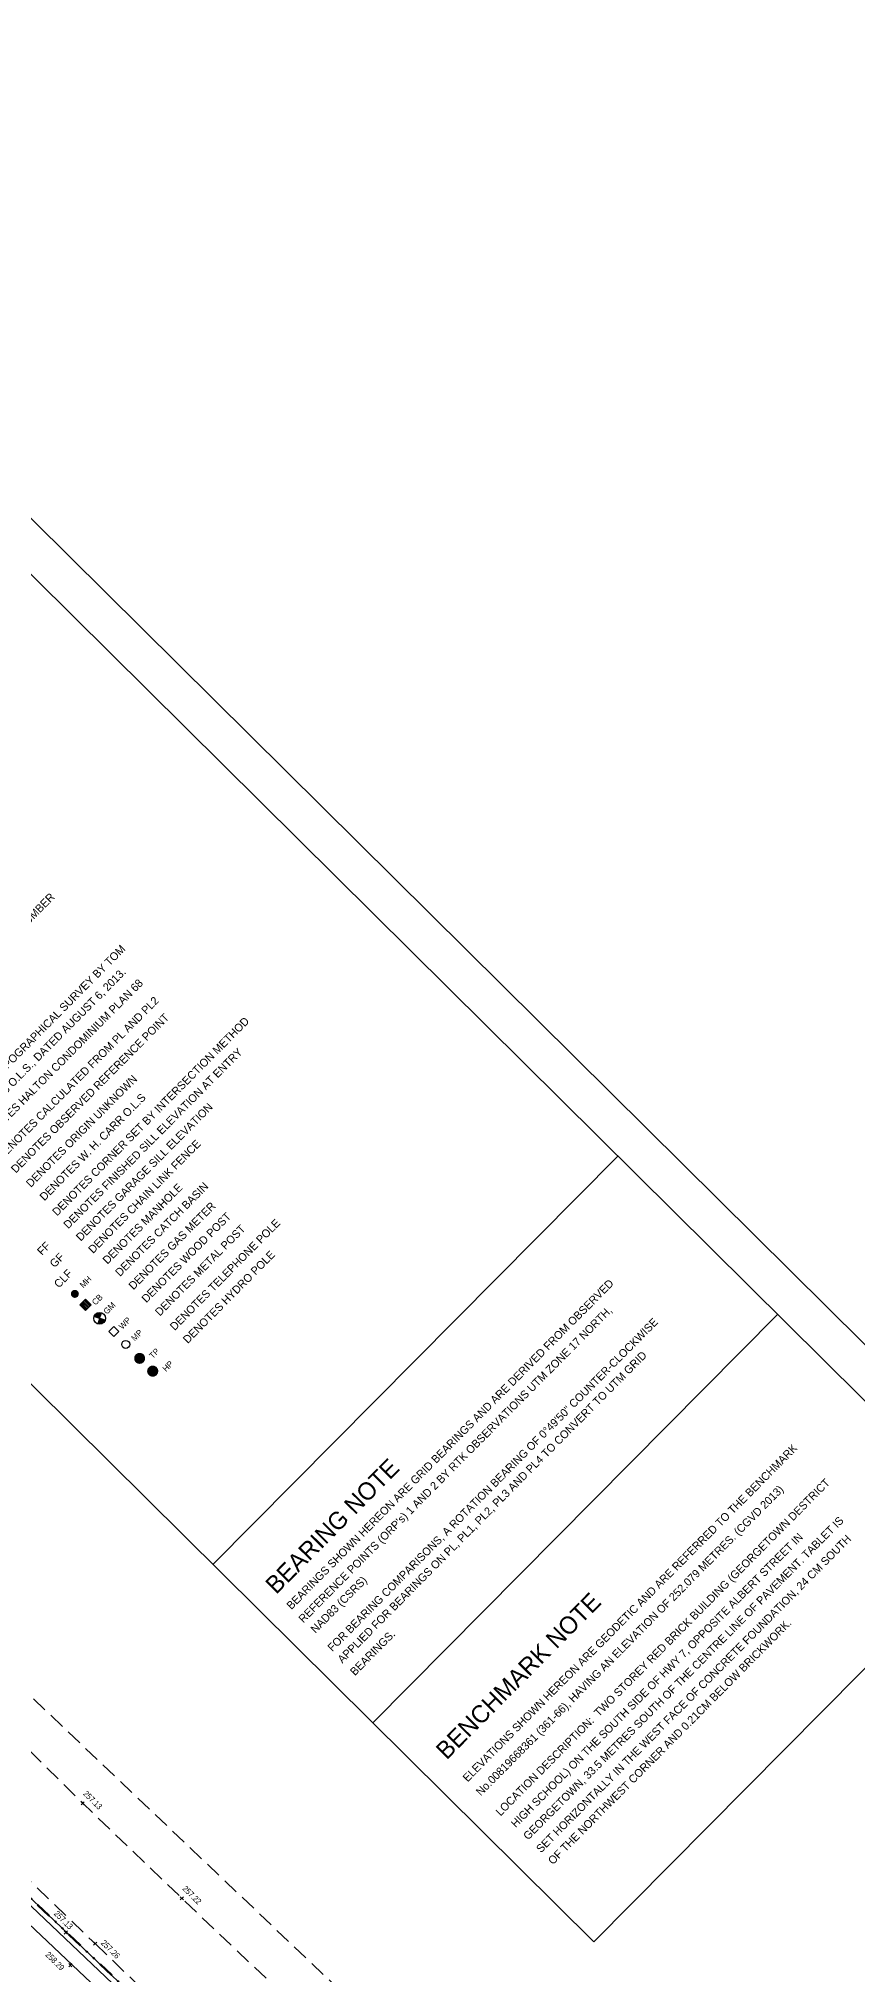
# Model space of a CAD drawing. Header units: metres. Extents: x 588040 to 588395, y 4834075 to 4834430.
# Drawn here: x 588277.9 to 588329.1, y 4834309.5 to 4834430.5 of the extents above; entities that cross this region are included whole.
import ezdxf
from ezdxf.enums import TextEntityAlignment as Align

# ---------------------------------------------------------------- set-up
doc = ezdxf.new("R2010")
doc.units = ezdxf.units.M
doc.header["$LTSCALE"] = 2
doc.header["$PDMODE"] = 3
doc.header["$PDSIZE"] = 0.1
doc.linetypes.add('DASH2DOT', pattern=[1.25, 0.5, -0.25, 0, -0.25, 0, -0.25])
doc.linetypes.add('DASHED', pattern=[0.75, 0.5, -0.25])
for name, color, linetype in [('A-BORDER', 135, 'Continuous'), ('A-LABLE', 30, 'Continuous'), ('A-TITLE', 7, 'Continuous'), ('A-UL', 4, 'DASHED'), ('ELEVATION-ASPHALT', 8, 'Continuous'), ('LINE-ASPHALT', 8, 'DASHED'), ('LINE-BOUNDARY', 2, 'Continuous'), ('LINE-WALL', 40, 'Continuous'), ('MSPOINT-ASPHALT', 8, 'Continuous'), ('MSPOINT-GROUND', 10, 'Continuous'), ('SYMBOL-CB', 6, 'Continuous'), ('SYMBOL-GAS', 40, 'Continuous'), ('SYMBOL-MH', 6, 'Continuous'), ('SYMBOL-POST', 21, 'Continuous'), ('T-HYDRO', 9, 'OVERHEAD')]:
    doc.layers.add(name, color=color, linetype=linetype)
doc.layers.add('ELEVATION-GROUND', color=10, linetype='Continuous', lineweight=5)
doc.layers.add('SP-LIMIT', color=222, linetype='DASH2DOT', lineweight=50)
doc.styles.add('DISTANCE1', font='MSURVEY.SHX', dxfattribs={"height": 0.375})
doc.styles.add('ELEVATION', font='MSURVEY.SHX', dxfattribs={"width": 0.8, "height": 0.375})
doc.styles.add('LEROY60', font='MSURVEY.SHX', dxfattribs={"height": 0.3})
doc.styles.add('LY060', font='MSURVEY.SHX', dxfattribs={"height": 0.15})
doc.styles.add('LY100', font='MSURVEY.SHX', dxfattribs={"height": 3})
doc.styles.add('LY175', font='MSURVEY.SHX', dxfattribs={"height": 1.09375})
doc.linetypes.add('OVERHEAD', pattern='A,0.5,-0.2,["OH",Standard,S=0.1,R=0,X=-0.1,Y=-0.05],-0.2', length=0.9)

# ---------------------------------------------------------------- blocks, each defined once
blk = doc.blocks.new('CBIMP')
for p, q in [((-1, -1), (-1, 1)), ((-0.7, -1), (-0.7, 1)), ((-0.39, -1), (-0.39, 1)), ((-0.09, -1), (-0.09, 1)), ((0.21, -1), (0.21, 1)), ((0.52, -1), (0.52, 1)), ((0.82, -1), (0.82, 1))]:
    blk.add_line(p, q)
blk.add_lwpolyline([(1, -1), (1, 1), (-1, 1), (-1, -1)], close=True)
blk = doc.blocks.new('ICI_FSC')
for p, q in [((4.2, -4.2), (-4.2, 4.2)), ((0, 0), (-4.2, -4.2)), ((0, 0), (4.2, 4.2))]:
    blk.add_line(p, q)
at = {"const_width": 5.96}
for points in [[(2.1, 2.1, 0.41373), (-2.1, 2.1, -0.245163)], [(2.1, -2.1, -0.41373), (-2.1, -2.1, 0.245163)]]:
    blk.add_lwpolyline(points, format="xyb", dxfattribs=at)
blk.add_circle((0, 0), 5.96)
blk = doc.blocks.new('ICM_FSIP')
at = {"const_width": 1}
blk.add_lwpolyline([(-0.5, 0, 1), (0.5, 0, 1)], format="xyb", close=True, dxfattribs=at)

msp = doc.modelspace()

# ---------------------------------------------------------------- linework, layer by layer
at = {"layer": 'A-BORDER', "color": 1}
msp.add_line((588395.05, 4834283.97), (588247.19, 4834430.47), dxfattribs=at)
at = {"layer": 'A-BORDER', "color": 2}
for p, q in [((588247.21, 4834426.94), (588391.52, 4834283.95)), ((588312.61, 4834311.56), (588312.61, 4834311.56))]:
    msp.add_line(p, q, dxfattribs=at)
at = {"layer": 'A-TITLE', "color": 2}
for p, q in [((588221.92, 4834401.42), (588312.61, 4834311.56)), ((588288.81, 4834335.14), (588314.1, 4834360.66)), ((588298.8, 4834325.25), (588324.08, 4834350.77)), ((588312.61, 4834311.56), (588337.9, 4834337.08))]:
    msp.add_line(p, q, dxfattribs=at)
at = {"layer": 'A-UL', "extrusion": (-0.001402, 0.001333, 0.999998)}
msp.add_line((588342.45, 4834265.08, -0.05), (588212.37, 4834388.76, -0.4), dxfattribs=at)
at = {"layer": 'LINE-ASPHALT', "flags": 128}
msp.add_lwpolyline([(588339.73, 4834263.58), (588333.72, 4834269.12), (588325.87, 4834276.89), (588316.76, 4834285.89), (588309.45, 4834293.16), (588302.35, 4834299.82), (588294.24, 4834307.28), (588286.87, 4834314.28), (588280.67, 4834320.22), (588272.34, 4834328.47), (588261.2, 4834338.53), (588255.74, 4834344.26), (588248.41, 4834351.33), (588240.96, 4834358.74), (588232.48, 4834366.53), (588224.06, 4834374.69), (588215.78, 4834381.56), (588208.13, 4834386.5), (588207.8, 4834386.61)], dxfattribs=at)
at = {"layer": 'LINE-ASPHALT', "elevation": 257.47}
msp.add_lwpolyline([(588202.72, 4834381.54), (588204.55, 4834381.25), (588209.39, 4834379.61), (588213.96, 4834376.36), (588221.89, 4834368.94), (588228.48, 4834362.37), (588235.46, 4834355.86), (588241.82, 4834349.36), (588250.18, 4834341.37), (588256.74, 4834334.99), (588263.86, 4834327.93), (588269.1, 4834323.16), (588276.74, 4834315.98), (588281.45, 4834311.45), (588288.53, 4834304.62), (588296.2, 4834297.25), (588299.67, 4834294), (588305.55, 4834288.87), (588313.5, 4834281.31), (588319.21, 4834275.72), (588324.4, 4834270.98), (588328.07, 4834267.07), (588332.36, 4834262.93), (588334.43, 4834260.66)], dxfattribs=at)
at = {"layer": 'LINE-BOUNDARY'}
msp.add_line((588334.05, 4834260.45), (588209.37, 4834379), dxfattribs=at)
at = {"layer": 'LINE-WALL'}
for p, q in [((588269.36, 4834321.45), (588282.96, 4834308.57)), ((588268.76, 4834320.77), (588282.37, 4834307.89))]:
    msp.add_line(p, q, dxfattribs=at)
at = {"layer": 'MSPOINT-ASPHALT'}
for p in [(588280.67, 4834320.22, 257.12), (588286.87, 4834314.28, 257.22), (588281.45, 4834311.45, 257.26)]:
    msp.add_point(p, dxfattribs=at)
at = {"layer": 'MSPOINT-GROUND'}
for p in [(588279.62, 4834312.14, 257.13), (588279.9, 4834310.11, 258.29)]:
    msp.add_point(p, dxfattribs=at)
at = {"layer": 'SP-LIMIT'}
msp.add_lwpolyline([(588107.83, 4834250.33), (588209.37, 4834379), (588334.05, 4834260.45), (588310.72, 4834247.59, 0.070682), (588206.3, 4834169.04), (588197.97, 4834160.63)], format="xyb", close=True, dxfattribs=at)
at = {"layer": 'SYMBOL-POST'}
msp.add_lwpolyline([(588282.3, 4834349.69), (588282.62, 4834349.38), (588282.92, 4834349.69), (588282.61, 4834350)], close=True, dxfattribs=at)
msp.add_circle((588283.36, 4834348.89, -260.74), 0.25, dxfattribs=at)
at = {"layer": 'T-HYDRO', "color": 5, "lineweight": 0, "elevation": 113.44}
for points in [[(588284.08, 4834347.94, 0.346, 0.346, 1), (588284.38, 4834348.1, 0.346, 0.346, 1)], [(588284.89, 4834347.14, 0.346, 0.346, 1), (588285.2, 4834347.3, 0.346, 0.346, 1)]]:
    msp.add_lwpolyline(points, format="xyseb", close=True, dxfattribs=at)

# ---------------------------------------------------------------- block references
at = {"layer": 'SYMBOL-CB', "xscale": 0.25, "yscale": 0.25, "zscale": 2.5, "rotation": 45.26363585491094}
msp.add_blockref('CBIMP', (588280.85, 4834351.36, -563.06), dxfattribs=at)
at = {"layer": 'SYMBOL-GAS', "xscale": 0.06250000000000007, "yscale": 0.06250000000000007, "zscale": 1.25, "rotation": 27.4522571943989}
msp.add_blockref('ICI_FSC', (588281.73, 4834350.52, -173.06), dxfattribs=at)
at = {"layer": 'SYMBOL-MH', "xscale": 0.25, "yscale": 0.25, "zscale": 2.5, "rotation": 27.72281534570039}
msp.add_blockref('ICM_FSIP', (588280.18, 4834352.05, -173.06), dxfattribs=at)

# ---------------------------------------------------------------- texts
at = {"layer": 'A-LABLE', "style": 'DISTANCE1'}
msp.add_text('WP', height=0.375, rotation=45.1366, dxfattribs=at).set_placement((588283.15, 4834349.8, 113.44))
msp.add_text('MP', height=0.375, rotation=45.1366, dxfattribs=at).set_placement((588284.19, 4834349.33, -260.74), align=Align.CENTER)
at = {"layer": 'A-TITLE', "color": 1, "style": 'LY100'}
for s, height, rotation, p in [('DENOTES PROPERTY IDENTIFIER NUMBER', 0.4999, 45.2636, (588269.06, 4834366.8, -173.06)), ('DENOTES TOPOGRAPHICAL SURVEY BY TOM', 0.4999, 45.2636, (588272.93, 4834363, -173.06)), ('A. SENKUS O.L.S., DATED AUGUST 6, 2013.', 0.4999, 45.2636, (588273.66, 4834362.27, -173.06)), ('DENOTES HALTON CONDOMINIUM PLAN 68', 0.4999, 45.2636, (588274.55, 4834361.39, -173.06)), ('DENOTES CALCULATED FROM PL AND PL2', 0.4999, 45.2636, (588275.64, 4834360.4, 113.44)), ('DENOTES OBSERVED REFERENCE POINT', 0.4999, 45.2636, (588276.49, 4834359.56, 113.44)), ('DENOTES CORNER SET BY INTERSECTION METHOD', 0.4999, 45.2636, (588279.07, 4834356.88, 113.44)), ('DENOTES FINISHED SILL ELEVATION AT ENTRY', 0.4999, 45.2636, (588279.77, 4834356.08, -14.06)), ('DENOTES ORIGIN UNKNOWN', 0.4999, 45.2636, (588277.43, 4834358.67, 113.44)), ('DENOTES W. H. CARR O.L.S', 0.4999, 45.2636, (588278.28, 4834357.83, 113.44)), ('DENOTES GARAGE SILL ELEVATION', 0.4999, 45.2636, (588280.55, 4834355.31, -14.06)), ('DENOTES CHAIN LINK FENCE', 0.4999, 45.2636, (588281.32, 4834354.54, -14.06)), ('DENOTES MANHOLE', 0.4999, 45.2309, (588282.22, 4834353.87, -504.29)), ('DENOTES CATCH BASIN', 0.4999, 45.2309, (588283, 4834353.1, -504.29)), ('DENOTES GAS METER', 0.4999, 45.2309, (588283.84, 4834352.27, -504.29)), ('DENOTES WOOD POST', 0.4999, 45.2309, (588284.65, 4834351.46, -504.29)), ('DENOTES METAL POST', 0.4999, 45.2309, (588285.49, 4834350.63, -504.29)), ('DENOTES TELEPHONE POLE', 0.4999, 45.2636, (588286.42, 4834349.72, 113.44)), ('FF', 0.5, 45.2636, (588278.13, 4834354.42, -14.06)), ('GF', 0.5, 45.2636, (588278.91, 4834353.65, -14.06)), ('DENOTES HYDRO POLE', 0.4999, 45.2636, (588287.24, 4834348.91, 113.44)), ('CLF', 0.5, 45.2636, (588279.18, 4834352.38, -14.06)), ('BEARINGS SHOWN HEREON ARE GRID BEARINGS AND ARE DERIVED FROM OBSERVED ', 0.4999, 45.2636, (588293.71, 4834332.29, 81.48)), ("REFERENCE POINTS (ORP's) 1 AND 2 BY RTK OBSERVATIONS UTM ZONE 17 NORTH,", 0.4999, 45.2636, (588294.46, 4834331.46, 81.48)), ('FOR BEARING COMPARISONS, A ROTATION BEARING OF 0%%d49\'50" COUNTER-CLOCKWISE ', 0.4999, 45.2636, (588296.27, 4834329.66, 81.48)), ('APPLIED FOR BEARINGS ON PL, PL1, PL2, PL3 AND PL4 TO CONVERT TO UTM GRID', 0.4999, 45.2636, (588296.9, 4834328.93, 81.48)), ('ELEVATIONS SHOWN HEREON ARE GEODETIC AND ARE REFERRED TO THE BENCHMARK', 0.4999, 45.2636, (588304.72, 4834321.52, -173.06)), ('No.00819668361 (361-66), HAVING AN ELEVATION OF 252.079 METRES. (CGVD 2013)', 0.4999, 45.2636, (588305.55, 4834320.65, -173.06)), ('LOCATION DESCRIPTION:  TWO STOREY RED BRICK BUILDING (GEORGETOWN DESTRICT ', 0.4999, 45.2636, (588306.78, 4834319.39, -173.06)), ('HIGH SCHOOL) ON THE SOUTH SIDE OF HWY 7, OPPOSITE ALBERT STREET IN', 0.4999, 45.2636, (588307.73, 4834318.66, -173.06)), ('GEORGETOWN, 33.5 METRES SOUTH OF THE CENTRE LINE OF PAVEMENT. TABLET IS', 0.4999, 45.2636, (588308.5, 4834317.89, -173.06)), ('SET HORIZONTALLY IN THE WEST FACE OF CONCRETE FOUNDATION, 24 CM SOUTH', 0.4999, 45.2636, (588309.31, 4834317.09, -173.06)), ('NAD83 (CSRS)', 0.4999, 45.2636, (588295.21, 4834330.81, -136.39)), ('OF THE NORTHWEST CORNER AND 0.21CM BELOW BRICKWORK.', 0.4999, 45.2636, (588310.05, 4834316.35, -173.06)), ('BEARINGS.', 0.5, 45.2636, (588297.68, 4834328.16, 81.48))]:
    msp.add_text(s, height=height, rotation=rotation, dxfattribs=at).set_placement(p)
at = {"layer": 'A-TITLE', "color": 2, "style": 'LY175'}
for s, height, p in [('BEARING NOTE ', 1.0939, (588292.76, 4834333.23, -606.17)), ('BENCHMARK NOTE', 1.094, (588303.41, 4834322.89, -173.06))]:
    msp.add_text(s, height=height, rotation=45.2636, dxfattribs=at).set_placement(p)
at = {"layer": 'ELEVATION-ASPHALT', "style": 'ELEVATION', "width": 0.8}
for s, p in [('257.13', (588280.67, 4834320.78)), ('257.22', (588286.87, 4834314.85)), ('257.26', (588281.78, 4834311.46))]:
    msp.add_text(s, height=0.375, rotation=315.2639, dxfattribs=at).set_placement(p)
at = {"layer": 'ELEVATION-GROUND', "style": 'ELEVATION', "width": 0.8}
for s, p in [('257.13', (588278.84, 4834313.29)), ('258.29', (588278.31, 4834310.72))]:
    msp.add_text(s, height=0.375, rotation=315.2639, dxfattribs=at).set_placement(p)
at = {"layer": 'SYMBOL-CB', "style": 'LY060'}
msp.add_text('CB', height=0.375, rotation=45.278, dxfattribs=at).set_placement((588281.47, 4834351.31, -75.99))
at = {"layer": 'SYMBOL-GAS', "style": 'LEROY60'}
msp.add_text('GM', height=0.375, rotation=45.2636, dxfattribs=at).set_placement((588282.19, 4834350.74, -334.07))
at = {"layer": 'SYMBOL-MH', "style": 'LY060'}
msp.add_text('MH', height=0.375, rotation=45.278, dxfattribs=at).set_placement((588280.71, 4834352.39, 140.94))
at = {"layer": 'T-HYDRO', "color": 5, "lineweight": 0, "style": 'LY060'}
for s, p in [('TP', (588285.05, 4834347.97, 113.44)), ('HP', (588285.88, 4834347.15, 113.44))]:
    msp.add_text(s, height=0.375, rotation=45.2636, dxfattribs=at).set_placement(p)

doc.saveas('drawing.dxf')
